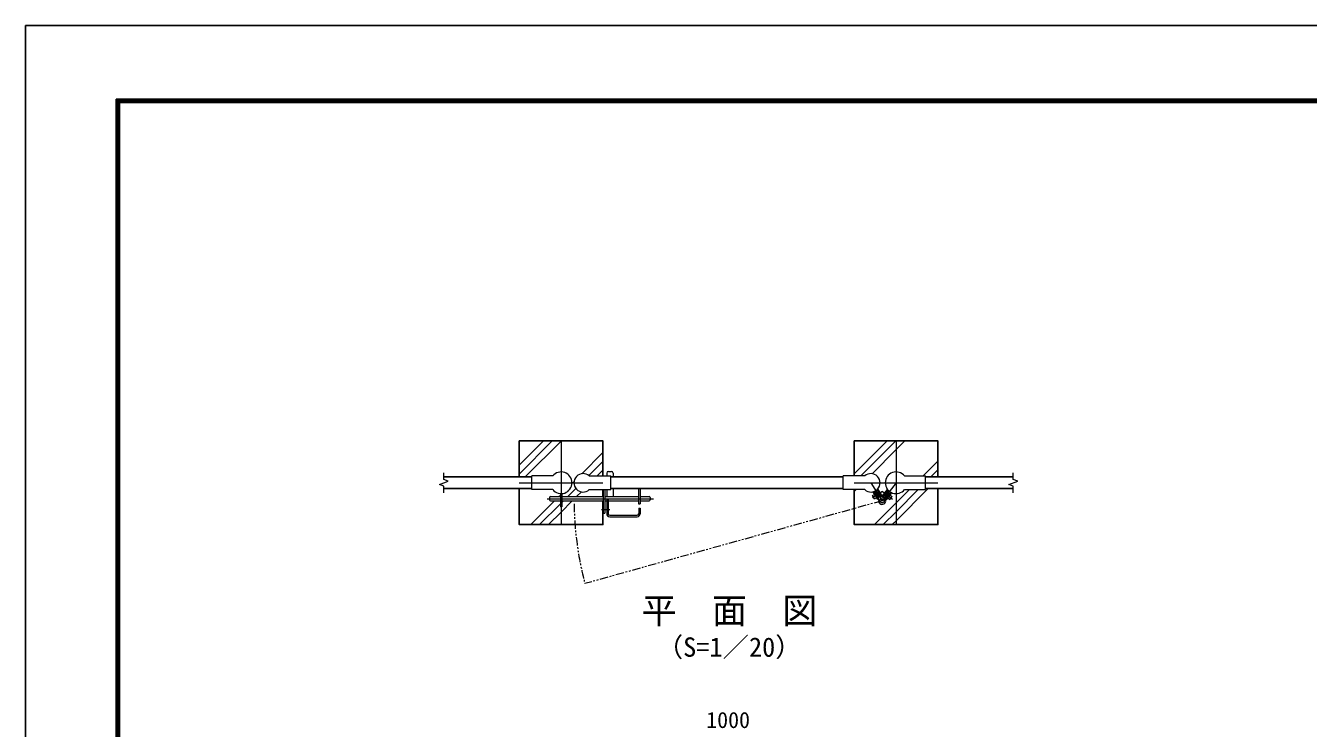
# Model space of a CAD drawing. Units: millimetres, scale not verified. Extents: x -4200 to 4200, y -2970 to 2970.
# Drawn here: x -4200 to -371, y 872 to 2970 of the extents above; entities that cross this region are included whole.
import ezdxf
from ezdxf.enums import TextEntityAlignment as Align

# ---------------------------------------------------------------- set-up
doc = ezdxf.new("R2010")
doc.units = ezdxf.units.MM
doc.header["$LTSCALE"] = 10
doc.linetypes.add('USER1', pattern=[50.8, 31.75, -6.35, 6.35, -6.35])
doc.linetypes.add('USER2', pattern=[5, 2.5, -0.5, 0.5, -0.5, 0.5, -0.5])
for name, color, linetype, lineweight in [('0-0_D-TTL-TXT', 7, 'Continuous', 25), ('0-1_D-BMK', 2, 'USER1', 13), ('0-2_D-STR1', 1, 'Continuous', 25), ('0-3_D-STR3', 3, 'Continuous', 13), ('0-4_D-DCR-HCH', 7, 'Continuous', 13), ('0-6_D-STR4', 7, 'Continuous', 25), ('0-7_D-STR-DIM', 7, 'Continuous', 13), ('0-C_D-TTL', 7, 'Continuous', 25)]:
    doc.layers.add(name, color=color, linetype=linetype, lineweight=lineweight)
doc.styles.add('ＭＳ ゴシック', font='')
doc.styles.get('ＭＳ ゴシック').set_extended_font_data('MS Gothic')

msp = doc.modelspace()

# ---------------------------------------------------------------- linework, layer by layer
at = {"layer": '0-1_D-BMK'}
for p, q in [((-2601.55, 1729.85), (-2601.55, 1479.85)), ((-1601.55, 1729.85), (-1601.55, 1479.85)), ((-2726.55, 1604.85), (-2476.55, 1604.85)), ((-1726.55, 1604.85), (-1476.55, 1604.85)), ((-1676.7, 1604.85), (-1643.28, 1551.04)), ((-1641.7, 1578.85), (-1672.14, 1559.95)), ((-1601.55, 1604.85), (-1643.28, 1551.04)), ((-1642.06, 1578.95), (-1612.61, 1556.11)), ((-2642.86, 1557.15), (-2325.2, 1557.15)), ((-2481.32, 1524.65), (-2456.18, 1524.65))]:
    msp.add_line(p, q, dxfattribs=at)
at = {"layer": '0-1_D-BMK', "linetype": 'USER2'}
msp.add_line((-1643.28, 1551.04), (-2530.29, 1303.98), dxfattribs=at)
msp.add_arc((-1608.28, 1551.04), 954.54, 180.5332, 195, dxfattribs=at)
at = {"layer": '0-2_D-STR1'}
for p, q in [((-2951.55, 1622.35), (-2689.05, 1622.35)), ((-2453.4, 1622.35), (-1759.2, 1622.35)), ((-1514.05, 1622.35), (-1251.55, 1622.35)), ((-2951.55, 1587.35), (-2689.05, 1587.35)), ((-2453.4, 1587.35), (-1759.2, 1587.35)), ((-1514.05, 1587.35), (-1251.55, 1587.35))]:
    msp.add_line(p, q, dxfattribs=at)
at = {"layer": '0-3_D-STR3'}
for p, q in [((-2626.69, 1625.2), (-2689.05, 1625.2)), ((-2517.4, 1625.2), (-2453.4, 1625.2)), ((-2465.4, 1633.65), (-2465.4, 1625.2)), ((-2460.4, 1638.65), (-2451.4, 1638.65)), ((-2446.4, 1633.65), (-2446.4, 1622.35)), ((-1695.19, 1625.2), (-1759.2, 1625.2)), ((-1576.4, 1625.2), (-1514.05, 1625.2)), ((-2603.85, 1572.59), (-2603.85, 1532.73)), ((-2599.25, 1572.59), (-2599.25, 1532.73)), ((-2471.4, 1584.5), (-2471.4, 1514.65)), ((-2465.4, 1584.5), (-2465.4, 1563.65)), ((-2446.4, 1587.35), (-2446.4, 1563.65)), ((-2370.4, 1587.35), (-2370.4, 1542.15)), ((-2365.9, 1587.35), (-2365.9, 1542.15)), ((-1671.61, 1566.71), (-1665.23, 1570.66)), ((-1655.74, 1555.37), (-1669.92, 1578.2)), ((-1653.81, 1556.62), (-1667.63, 1578.89)), ((-1665.3, 1578.91), (-1665.62, 1577.54)), ((-1665.62, 1577.54), (-1653.98, 1558.79)), ((-1665.3, 1578.91), (-1658.5, 1583.14)), ((-1664.3, 1575.41), (-1662.6, 1576.47)), ((-1663.28, 1571.88), (-1662.43, 1572.4)), ((-1662.6, 1576.47), (-1653.1, 1561.18)), ((-1656.63, 1563.06), (-1662.43, 1572.4)), ((-1658.5, 1583.14), (-1657.12, 1582.81)), ((-1657.5, 1579.63), (-1655.8, 1580.69)), ((-1657.5, 1579.63), (-1648.01, 1564.34)), ((-1643.61, 1562.95), (-1657.44, 1585.22)), ((-1657.12, 1582.81), (-1645.48, 1564.07)), ((-1641.66, 1564.17), (-1655.81, 1586.96)), ((-1642.52, 1565.55), (-1627.26, 1585.23)), ((-1641.71, 1562.85), (-1625.77, 1583.41)), ((-1626.16, 1578.01), (-1637.19, 1563.78)), ((-1621.42, 1574.33), (-1632.45, 1560.1)), ((-1632.22, 1555.5), (-1616.28, 1576.06)), ((-1618.31, 1575.08), (-1631.83, 1557.64)), ((-1630.4, 1554.09), (-1614.15, 1575.06)), ((-1628.84, 1561.5), (-1622.1, 1570.19)), ((-1627.74, 1579.23), (-1626.16, 1578.01)), ((-1624.81, 1581.38), (-1618.48, 1576.48)), ((-1622.1, 1570.19), (-1621.31, 1569.58)), ((-1621.42, 1574.33), (-1619.84, 1573.1)), ((-1618.48, 1576.48), (-1618.31, 1575.08)), ((-2635.9, 1560.65), (-2635.9, 1553.65)), ((-2632.9, 1563.65), (-2603.85, 1563.65)), ((-2632.9, 1550.65), (-2603.85, 1550.65)), ((-2599.25, 1532.73), (-2603.85, 1532.73)), ((-2599.25, 1563.65), (-2475.9, 1563.65)), ((-2599.25, 1550.65), (-2475.9, 1550.65)), ((-2471.4, 1563.65), (-2370.4, 1563.65)), ((-2471.4, 1550.65), (-2465.4, 1550.65)), ((-2465.4, 1555.65), (-2465.4, 1512.65)), ((-2465.4, 1555.65), (-2460.9, 1555.65)), ((-2460.9, 1555.65), (-2460.9, 1512.65)), ((-2460.9, 1550.65), (-2370.4, 1550.65)), ((-2370.4, 1542.15), (-2365.9, 1542.15)), ((-2365.9, 1563.65), (-2338.9, 1563.65)), ((-2365.9, 1550.65), (-2338.9, 1550.65)), ((-2335.9, 1560.65), (-2335.9, 1553.65)), ((-1665.8, 1557.36), (-1671.61, 1566.71)), ((-1665.8, 1557.36), (-1659.43, 1561.32)), ((-1657.48, 1562.53), (-1656.63, 1563.06)), ((-1653.81, 1556.62), (-1655.76, 1555.41)), ((-1654.8, 1560.12), (-1653.1, 1561.18)), ((-1648.01, 1564.34), (-1646.31, 1565.4)), ((-1643.61, 1562.95), (-1641.66, 1564.17)), ((-1641.71, 1562.85), (-1642.62, 1563.57)), ((-1638.77, 1565.01), (-1637.19, 1563.78)), ((-1632.45, 1560.1), (-1630.87, 1558.88)), ((-1632.22, 1555.5), (-1630.4, 1554.09)), ((-1628.84, 1561.5), (-1628.05, 1560.88)), ((-1626.23, 1559.47), (-1620.3, 1554.88)), ((-1620.3, 1554.88), (-1613.56, 1563.57)), ((-1619.49, 1568.17), (-1613.56, 1563.57)), ((-2456.4, 1508.15), (-2374.4, 1508.15)), ((-2456.4, 1503.65), (-2374.4, 1503.65)), ((-2369.9, 1528.65), (-2369.9, 1512.65)), ((-2369.9, 1528.65), (-2365.4, 1528.65)), ((-2365.4, 1528.65), (-2365.4, 1512.65))]:
    msp.add_line(p, q, dxfattribs=at)
for points in [[(-2626.69, 1584.5), (-2689.05, 1584.5), (-2689.05, 1625.2)], [(-2517.4, 1584.5), (-2453.4, 1584.5), (-2453.4, 1625.2)], [(-1695.19, 1584.5), (-1759.2, 1584.5), (-1759.2, 1625.2)], [(-1576.4, 1584.5), (-1514.05, 1584.5), (-1514.05, 1625.2)], [(-2475.9, 1584.5), (-2475.9, 1514.65), (-2471.4, 1514.65)], [(-1624.81, 1581.38), (-1626.21, 1581.21), (-1639.73, 1563.77)]]:
    msp.add_lwpolyline(points, dxfattribs=at)
msp.add_circle((-1643.28, 1551.04), 6.3, dxfattribs=at)
for centre, radius, start, end in [((-2601.55, 1604.85), 32.35, 218.9806, 141.0194), ((-2535.9, 1604.85), 27.5, 47.73142, 312.26858), ((-2460.4, 1633.65), 5, 90, 180), ((-2451.4, 1633.65), 5, 0, 90), ((-1676.7, 1604.85), 27.5, 227.73142, 132.26858), ((-1601.55, 1604.85), 32.35, 38.9806, 321.0194), ((-2632.9, 1560.65), 3, 90, 180), ((-2632.9, 1553.65), 3, 180, 270), ((-2338.9, 1560.65), 3, 0, 90), ((-2338.9, 1553.65), 3, 270, 0), ((-1643.28, 1551.04), 10.8, 161.10578, 82.57528), ((-1658.22, 1556.15), 5, 341.10578, 31.84053), ((-1641.23, 1566.7), 5, 211.84053, 262.57528), ((-1643.68, 1566.83), 5, 281.21846, 322.21032), ((-1627.88, 1554.58), 5, 142.21032, 192.94508), ((-2456.4, 1512.65), 9, 180, 270), ((-2456.4, 1512.65), 4.5, 180, 270), ((-2374.4, 1512.65), 4.5, 270, 0), ((-2374.4, 1512.65), 9, 270, 0)]:
    msp.add_arc(centre, radius, start, end, dxfattribs=at)
at = {"layer": '0-4_D-DCR-HCH'}
for p, q in [((-2726.55, 1631.05), (-2627.75, 1729.85)), ((-2726.55, 1657.57), (-2654.26, 1729.85)), ((-1726.55, 1631.91), (-1628.6, 1729.85)), ((-1706.74, 1625.2), (-1602.09, 1729.85)), ((-2540.07, 1631.92), (-2476.55, 1695.44)), ((-2519.04, 1626.43), (-2476.55, 1668.92)), ((-1521.12, 1625.2), (-1476.55, 1669.78)), ((-2493.75, 1625.2), (-2476.55, 1642.41)), ((-1497.45, 1622.35), (-1476.55, 1643.26)), ((-2581.81, 1563.65), (-2557.47, 1588)), ((-2555.3, 1563.65), (-2541.03, 1577.92)), ((-1726.55, 1578.88), (-1720.92, 1584.5)), ((-2692.13, 1479.85), (-2621.33, 1550.65)), ((-2665.61, 1479.85), (-2603.85, 1541.62)), ((-2608.33, 1563.65), (-2603.85, 1568.14)), ((-2599.25, 1546.22), (-2594.81, 1550.65)), ((-2480, 1479.85), (-2476.55, 1483.31))]:
    msp.add_line(p, q, dxfattribs=at)
for points in [[(-2708.73, 1622.35), (-2601.55, 1729.54), (-2601.23, 1729.85)], [(-1673.4, 1632.03), (-1601.55, 1703.88), (-1575.57, 1729.85)], [(-2569.41, 1602.57), (-2567.13, 1604.85), (-2563, 1608.99)], [(-1666.47, 1479.85), (-1601.55, 1544.78), (-1561.82, 1584.5)], [(-1639.95, 1479.85), (-1601.55, 1518.26), (-1535.3, 1584.5)], [(-1613.44, 1479.85), (-1601.55, 1491.75), (-1505.94, 1587.35)], [(-2639.1, 1479.85), (-2601.55, 1517.41), (-2568.3, 1550.65)]]:
    msp.add_lwpolyline(points, dxfattribs=at)
at = {"layer": '0-6_D-STR4'}
for p, q in [((-2726.55, 1729.85), (-2726.55, 1622.35)), ((-1726.55, 1729.85), (-1726.55, 1625.2)), ((-2476.55, 1563.65), (-2476.55, 1584.5))]:
    msp.add_line(p, q, dxfattribs=at)
for points in [[(-2476.55, 1625.2), (-2476.55, 1729.85), (-2726.55, 1729.85)], [(-1476.55, 1622.35), (-1476.55, 1729.85), (-1726.55, 1729.85)], [(-2726.55, 1587.35), (-2726.55, 1479.85), (-2476.55, 1479.85), (-2476.55, 1550.65)], [(-1726.55, 1584.5), (-1726.55, 1479.85), (-1476.55, 1479.85), (-1476.55, 1587.35)]]:
    msp.add_lwpolyline(points, dxfattribs=at)
at = {"layer": '0-7_D-STR-DIM'}
for p, q in [((-2964.76, 1600.04), (-2938.33, 1609.66)), ((-2951.55, 1614.47), (-2951.55, 1634.85)), ((-2938.33, 1609.66), (-2951.55, 1614.47)), ((-1264.76, 1600.04), (-1238.33, 1609.66)), ((-1251.55, 1614.47), (-1251.55, 1634.85)), ((-1238.33, 1609.66), (-1251.55, 1614.47)), ((-2951.55, 1595.23), (-2964.76, 1600.04)), ((-2951.55, 1574.85), (-2951.55, 1595.23)), ((-1251.55, 1595.23), (-1264.76, 1600.04)), ((-1251.55, 1574.85), (-1251.55, 1595.23))]:
    msp.add_line(p, q, dxfattribs=at)
at = {"layer": '0-C_D-TTL', "color": 2}
msp.add_lwpolyline([(-4200, 2970), (4200, 2970), (4200, -2970), (-4200, -2970)], close=True, dxfattribs=at)
at = {"layer": '0-C_D-TTL'}
for points in [[(-3930, 2750), (3930, 2750), (3930, -2750), (-3930, -2750)], [(-3927.5, 2747.5), (3927.5, 2747.5), (3927.5, -2747.5), (-3927.5, -2747.5)], [(-3925, 2745), (3925, 2745), (3925, -2745), (-3925, -2745)], [(-3922.5, 2742.5), (3922.5, 2742.5), (3922.5, -2742.5), (-3922.5, -2742.5)], [(-3920, 2740), (3920, 2740), (3920, -2740), (-3920, -2740)]]:
    msp.add_lwpolyline(points, close=True, dxfattribs=at)

# ---------------------------------------------------------------- texts
at = {"layer": '0-0_D-TTL-TXT', "style": 'ＭＳ ゴシック'}
for s, height, p in [('平\u3000面\u3000図', 76.98, (-2361.44, 1161.33)), ('（S=1／20）', 57.7, (-2315.96, 1068.13))]:
    msp.add_text(s, height=height, dxfattribs=at).set_placement(p, align=Align.BOTTOM_LEFT)
at = {"layer": '0-7_D-STR-DIM', "style": 'ＭＳ ゴシック'}
msp.add_text('1000', height=48.09, dxfattribs=at).set_placement((-2168.45, 858.12), align=Align.BOTTOM_LEFT)

doc.saveas('drawing.dxf')
